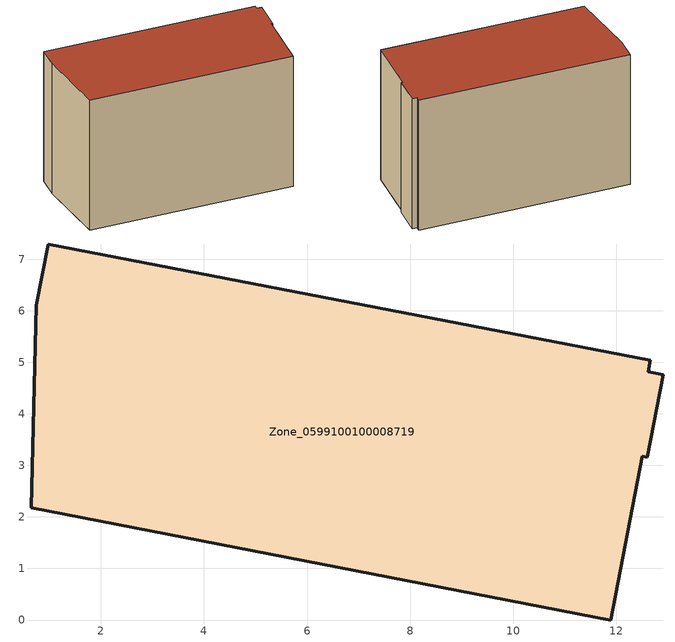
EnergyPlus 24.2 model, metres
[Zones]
Zone_0599100100008719
 floor ground (C_G): 0.74,6.11 0.98,7.3 12.66,5.04 12.62,4.82 12.91,4.76 12.61,3.16 12.51,3.18 11.89,0 0.65,2.18 z0
 wall outside (C_F): 0.98,7.3 0.74,6.11 0.65,2.18 11.89,0 12.51,3.18 12.61,3.16 12.91,4.76 12.62,4.82 12.66,5.04 0.98,7.3 z0:8.3
 roof outside (C_R): 0.74,6.11 0.65,2.18 11.89,0 12.51,3.18 12.61,3.16 12.91,4.76 12.62,4.82 12.66,5.04 0.98,7.3 z8.3
[BUILDING]
Pand.0599100100008719: North Axis=0; Terrain=City; Loads Convergence Tolerance Value=0.04; Temperature Convergence Tolerance Value=0.4; Solar Distribution=FullExterior; Maximum Number of Warmup Days=25; Minimum Number of Warmup Days=1
[Site:Location]
Rotterdam.The.Hague.AP_ZH_NLD Design_Conditions: Latitude=51.96; Longitude=4.45; Time Zone=1; Elevation=-4.5
[SITE:GROUNDTEMPERATURE:BUILDINGSURFACE]
18, 18, 18, 18, 18, 18, 18, 18, 18, 18, 18, 18
[MATERIAL] Thermal Absorptance=0.9; Solar Absorptance=0.7; Visible Absorptance=0.7
Name | Roughness | Thickness | Conductivity | Density | Specific Heat
G.TI.2015-2018 | MediumSmooth | 0.15 | 0.0428571 | 540 | 1210
F.TI.2015-2018 | Rough | 0.3 | 0.0666667 | 1920 | 840
R.TI.2015-2018 | MediumRough | 0.2 | 0.0333333 | 1500 | 1000
[CONSTRUCTION]
C_G: G.TI.2015-2018
C_F: F.TI.2015-2018
C_R: R.TI.2015-2018
[ZONE]
Zone_0599100100008719: Type=1; Multiplier=1; Ceiling Height=Autocalculate; Volume=Autocalculate; Floor Area=autocalculate; Part of Total Floor Area=Yes
[ZONEINFILTRATION:DESIGNFLOWRATE]
Infil_Zone_0599100100008719: Zone or ZoneList or Space or SpaceList=Zone_0599100100008719; Schedule=AlwaysOn; Design Flow Rate Calculation Method=Flow/Area; Flow Rate per Floor Area=0.0015; Constant Term Coefficient=1; Temperature Term Coefficient=0; Velocity Term Coefficient=0; Velocity Squared Term Coefficient=0
[HVACTEMPLATE:ZONE:IDEALLOADSAIRSYSTEM]
Zone_0599100100008719: Maximum Heating Supply Air Temperature=50; Minimum Cooling Supply Air Temperature=13; Maximum Heating Supply Air Humidity Ratio=0.0156; Minimum Cooling Supply Air Humidity Ratio=0.0077; Heating Limit=NoLimit; Cooling Limit=NoLimit; Dehumidification Control Type=ConstantSensibleHeatRatio; Cooling Sensible Heat Ratio=0.7; Dehumidification Setpoint=60; Humidification Control Type=None; Humidification Setpoint=30; Outdoor Air Method=None; Outdoor Air Flow Rate per Person=0.00944; Outdoor Air Flow Rate per Zone Floor Area=0; Outdoor Air Flow Rate per Zone=0; Demand Controlled Ventilation Type=None; Outdoor Air Economizer Type=NoEconomizer; Heat Recovery Type=None; Sensible Heat Recovery Effectiveness=0.7; Latent Heat Recovery Effectiveness=0.65
[ZONECONTROL:THERMOSTAT]
ThermostatControl_Zone_0599100100008719: Zone or ZoneList=Zone_0599100100008719; Control Type Schedule=DualSetpointControlType; Control 1=Thermostat_Zone_0599100100008719; Temperature Difference Between Cutout And Setpoint=0
[THERMOSTATSETPOINT:DUALSETPOINT]
Thermostat_Zone_0599100100008719: Heating Setpoint Temperature Schedule=HeatingSetpoint_Zone_0599100100008719; Cooling Setpoint Temperature Schedule=CoolingSetpoint_Zone_0599100100008719
[SCHEDULE:COMPACT]
HeatingSetpoint_Zone_0599100100008719: Through: 12/31, For: AllDays, Until: 24:00, 21
CoolingSetpoint_Zone_0599100100008719: Through: 12/31, For: AllDays, Until: 24:00, 24
DualSetpointControlType: Through: 12/31, For: AllDays, Until: 24:00, 4
AlwaysOn: Through: 12/31, For: AllDays, Until: 24:00, 1
